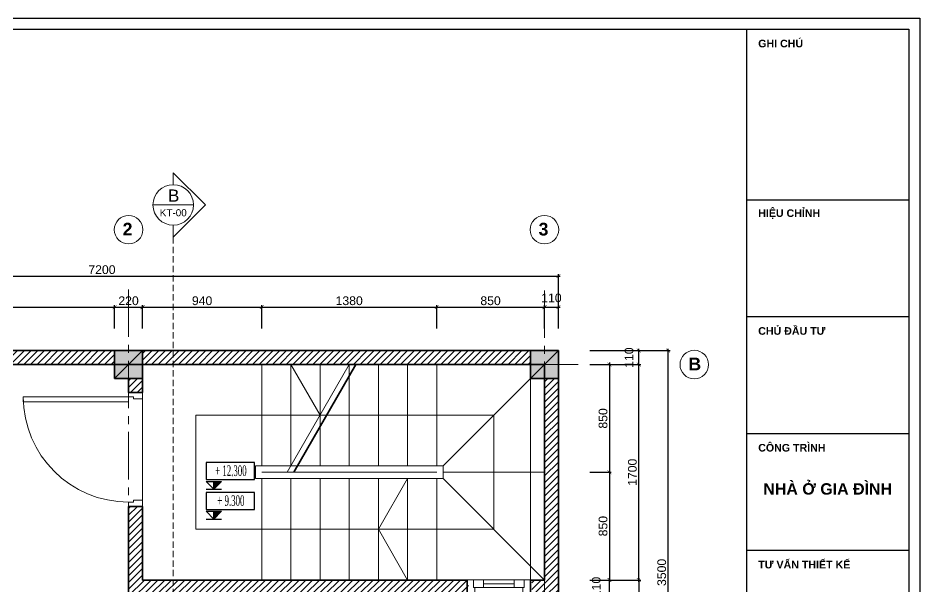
# Model space of a CAD drawing. Header units: millimetres. Extents: x 522695 to 636011, y 461124 to 505319.
# Drawn here: x 566806 to 573919, y 500830 to 505319 of the extents above; entities that cross this region are included whole.
import ezdxf
from ezdxf.enums import TextEntityAlignment as Align

# ---------------------------------------------------------------- set-up
doc = ezdxf.new("R2010")
doc.units = ezdxf.units.MM
doc.header["$LTSCALE"] = 500
doc.header["$MEASUREMENT"] = 0
doc.linetypes.add('CENTER2', pattern=[1.125, 0.75, -0.125, 0.125, -0.125])
doc.linetypes.add('DASHED2', pattern=[0.375, 0.25, -0.125])
doc.layers.get('0').update_dxf_attribs({"linetype": 'CONTINUOUS'})
doc.layers.get('DEFPOINTS').update_dxf_attribs({"color": 250, "linetype": 'CONTINUOUS'})
for name, color, linetype, lineweight in [('DH_CAT', 3, 'CONTINUOUS', 35), ('DH_HATCH', 250, 'CONTINUOUS', 5), ('DH_KHUAT', 149, 'DASHED2', 9), ('DH_KTHUOC', 8, 'CONTINUOUS', 5), ('DH_NOITHAT', 252, 'CONTINUOUS', 9), ('DH_TEXT', 4, 'CONTINUOUS', 13), ('DH_THAY', 4, 'CONTINUOUS', 13), ('DH_TRUC', 251, 'CENTER2', 5), ('TEXT', 3, 'CONTINUOUS', 25)]:
    doc.layers.add(name, color=color, linetype=linetype, lineweight=lineweight)
doc.layers.add('E_Thay', color=33, linetype='CONTINUOUS')
doc.layers.add('IN', color=5, linetype='CONTINUOUS')
doc.styles.add('arial', font='arial.ttf')
doc.styles.add('DH_ARIAL_B', font='arialbd.ttf')
doc.styles.add('DH_KITHUOC', font='arial.ttf')
doc.styles.add('ROMANSssss', font='vntimeh.shx', dxfattribs={"width": 0.55})
doc.dimstyles.new('DH_100s', dxfattribs={"dimtxt": 230, "dimasz": 100, "dimexe": 50, "dimexo": 0, "dimgap": 50, "dimtad": 1, "dimdec": 0, "dimzin": 0, "dimdsep": 46, "dimtxsty": 'DH_KITHUOC', "dimblk1": 'ARCHTICK', "dimblk2": 'ARCHTICK', "dimsah": 1, "dimcen": 90, "dimdle": 50, "dimclrd": 8, "dimclre": 8, "dimclrt": 4, "dimadec": 0, "dimazin": 0, "dimtfac": 100, "dimtdec": 0, "dimtofl": 0, "dimtmove": 2, "dimatfit": 3, "dimldrblk": 'ARCHTICK', "dimfxl": 1, "dimtolj": 2, "dimtzin": 0, "dimarcsym": 0})

# ---------------------------------------------------------------- blocks, each defined once
blk = doc.blocks.new('KHUNGTEN_A3')
at = {"color": 3}
blk.add_lwpolyline([(0, 14850), (21000, 14850), (21000, 0), (0, 0)], close=True, dxfattribs=at)
blk.add_lwpolyline([(380, 14704), (20854, 14704), (20854, 146), (380, 146)], close=True)
for points in [[(18720, 14704), (18720, 146)], [(18720, 12461), (20854, 12461)], [(18720, 10924), (20854, 10924)], [(18720, 9388), (20854, 9388)], [(18720, 7851), (20854, 7851)]]:
    blk.add_lwpolyline(points)
at = {"layer": 'DH_TEXT', "width": 1830.82, "style": 'DH_ARIAL_B'}
for s, insert, char_height, attachment_point in [('GHI CHÚ', (18874, 14514), 100, 4), ('HIỆU CHỈNH', (18874, 12271), 100, 4), ('CHỦ ĐẦU TƯ', (18874, 10734), 100, 4), ('CÔNG TRÌNH', (18874, 9198), 100, 4), ('NHÀ Ở GIA ĐÌNH', (19787, 8656), 150, 5), ('TƯ VẤN THIẾT KẾ', (18874, 7661), 100, 4)]:
    blk.add_mtext(s, dxfattribs=dict(at, insert=insert, char_height=char_height, attachment_point=attachment_point))
blk = doc.blocks.new('*U17')
for p, q in [((-900, 0), (-900, -110)), ((0, 0), (0, -110))]:
    blk.add_line(p, q)
for points in [[(-35, 0), (-35, 830), (-75, 830), (-75, 0)], [(-865, -40), (-850, -40), (-850, -110), (-900, -110), (-900, 0), (-865, 0)], [(-35, -40), (-50, -40), (-50, -110), (0, -110), (0, 0), (-35, 0)]]:
    blk.add_lwpolyline(points, close=True)
at = {"color": 8}
blk.add_arc((-35, 0), 830, 90, 180, dxfattribs=at)
blk = doc.blocks.new('*U24')
for p, q in [((60, -110.4), (440, -110.4)), ((500, -110.4), (500, -220.4))]:
    blk.add_line(p, q)
at = {"color": 8}
for p, q in [((130, -160.4), (370, -160.4)), ((130, -190.4), (370, -190.4)), ((130, -220.4), (370, -220.4))]:
    blk.add_line(p, q, dxfattribs=at)
for points in [[(50, -160.4), (60, -160.4), (60, -110.4), (0, -110.4), (0, -220.4), (50, -220.4)], [(450, -160.4), (440, -160.4), (440, -110.4), (500, -110.4), (500, -220.4), (450, -220.4)]]:
    blk.add_lwpolyline(points, close=True)
for points in [[(50, -160.4), (50, -220.4), (130, -220.4), (130, -160.4)], [(450, -160.4), (450, -220.4), (370, -220.4), (370, -160.4)]]:
    blk.add_lwpolyline(points, close=True, dxfattribs=at)
blk = doc.blocks.new('cot220')
at = {"layer": 'DH_HATCH'}
blk.add_hatch(color=256, dxfattribs=at).paths.add_polyline_path([(-110, -110), (110, -110), (110, 110), (-110, 110)])
at = {"layer": 'DH_CAT'}
blk.add_lwpolyline([(-110, -110), (110, -110), (110, 110), (-110, 110)], close=True, dxfattribs=at)
blk.add_lwpolyline([(110, 110), (-110, -110)], dxfattribs=at)
blk = doc.blocks.new('_ARCHTICK')
at = {"color": 0, "linetype": 'ByBlock', "const_width": 0.15}
blk.add_lwpolyline([(-0.5, -0.5), (0.5, 0.5)], dxfattribs=at)
blk = doc.blocks.new('*D176')
at = {"layer": 'DEFPOINTS', "color": 0, "transparency": 16777216}
for p in [(571315.7, 500884.9), (571469.9, 500884.9), (571315.7, 500774.9)]:
    blk.add_point(p, dxfattribs=at)
at = {"layer": 'DH_KTHUOC', "color": 8, "lineweight": -2, "transparency": 16777216}
for p, q in [((571315.7, 500884.9), (571484.9, 500884.9)), ((571469.9, 500759.9), (571469.9, 500899.9)), ((571315.7, 500774.9), (571484.9, 500774.9))]:
    blk.add_line(p, q, dxfattribs=at)
at = {"layer": 'DH_KTHUOC', "color": 8, "lineweight": -2, "transparency": 16777216, "xscale": 30, "yscale": 30, "zscale": 30}
for p, rotation in [((571469.9, 500884.9), 90), ((571469.9, 500774.9), 270)]:
    blk.add_blockref('_ARCHTICK', p, dxfattribs=dict(at, rotation=rotation))
at = {"layer": 'DH_KTHUOC', "color": 4, "transparency": 16777216, "insert": (571366.2, 500829.9), "char_height": 69, "attachment_point": 5, "rotation": 90, "style": 'DH_KITHUOC'}
blk.add_mtext('\\A2;110', dxfattribs=at)
blk = doc.blocks.new('*D177')
at = {"layer": 'DEFPOINTS', "color": 0, "transparency": 16777216}
for p in [(571315.7, 502584.9), (571701.4, 502584.9), (571315.7, 500884.9)]:
    blk.add_point(p, dxfattribs=at)
at = {"layer": 'DH_KTHUOC', "color": 8, "lineweight": -2, "transparency": 16777216}
for p, q in [((571315.7, 502584.9), (571716.4, 502584.9)), ((571701.4, 500869.9), (571701.4, 502599.9)), ((571315.7, 500884.9), (571716.4, 500884.9))]:
    blk.add_line(p, q, dxfattribs=at)
at = {"layer": 'DH_KTHUOC', "color": 8, "lineweight": -2, "transparency": 16777216, "xscale": 30, "yscale": 30, "zscale": 30}
for p, rotation in [((571701.4, 502584.9), 90), ((571701.4, 500884.9), 270)]:
    blk.add_blockref('_ARCHTICK', p, dxfattribs=dict(at, rotation=rotation))
at = {"layer": 'DH_KTHUOC', "color": 4, "transparency": 16777216, "insert": (571651.1, 501734.9), "char_height": 69, "attachment_point": 5, "rotation": 90, "style": 'DH_KITHUOC'}
blk.add_mtext('\\A2;1700', dxfattribs=at)
blk = doc.blocks.new('*D178')
at = {"layer": 'DEFPOINTS', "color": 0, "transparency": 16777216}
for p in [(571315.7, 502694.9), (571701.4, 502694.9), (571315.7, 502584.9)]:
    blk.add_point(p, dxfattribs=at)
at = {"layer": 'DH_KTHUOC', "color": 8, "lineweight": -2, "transparency": 16777216}
for p, q in [((571315.7, 502694.9), (571716.4, 502694.9)), ((571701.4, 502569.9), (571701.4, 502709.9)), ((571315.7, 502584.9), (571716.4, 502584.9))]:
    blk.add_line(p, q, dxfattribs=at)
at = {"layer": 'DH_KTHUOC', "color": 8, "lineweight": -2, "transparency": 16777216, "xscale": 30, "yscale": 30, "zscale": 30}
for p, rotation in [((571701.4, 502694.9), 90), ((571701.4, 502584.9), 270)]:
    blk.add_blockref('_ARCHTICK', p, dxfattribs=dict(at, rotation=rotation))
at = {"layer": 'DH_KTHUOC', "color": 4, "transparency": 16777216, "insert": (571625, 502639.9), "char_height": 69, "attachment_point": 5, "rotation": 90, "style": 'DH_KITHUOC'}
blk.add_mtext('\\A2;110', dxfattribs=at)
blk = doc.blocks.new('*D179')
at = {"layer": 'DEFPOINTS', "color": 0, "transparency": 16777216}
for p in [(571315.7, 502584.9), (571315.7, 501734.9), (571469.9, 501734.9)]:
    blk.add_point(p, dxfattribs=at)
at = {"layer": 'DH_KTHUOC', "color": 8, "lineweight": -2, "transparency": 16777216}
for p, q in [((571315.7, 502584.9), (571484.9, 502584.9)), ((571469.9, 502599.9), (571469.9, 501719.9)), ((571315.7, 501734.9), (571484.9, 501734.9))]:
    blk.add_line(p, q, dxfattribs=at)
at = {"layer": 'DH_KTHUOC', "color": 8, "lineweight": -2, "transparency": 16777216, "xscale": 30, "yscale": 30, "zscale": 30}
for p, rotation in [((571469.9, 502584.9), 90), ((571469.9, 501734.9), 270)]:
    blk.add_blockref('_ARCHTICK', p, dxfattribs=dict(at, rotation=rotation))
at = {"layer": 'DH_KTHUOC', "color": 4, "transparency": 16777216, "insert": (571419.7, 502159.9), "char_height": 69, "attachment_point": 5, "rotation": 90, "style": 'DH_KITHUOC'}
blk.add_mtext('\\A2;850', dxfattribs=at)
blk = doc.blocks.new('*D180')
at = {"layer": 'DEFPOINTS', "color": 0, "transparency": 16777216}
for p in [(571315.7, 501734.9), (571315.7, 500884.9), (571469.9, 500884.9)]:
    blk.add_point(p, dxfattribs=at)
at = {"layer": 'DH_KTHUOC', "color": 8, "lineweight": -2, "transparency": 16777216}
for p, q in [((571315.7, 501734.9), (571484.9, 501734.9)), ((571469.9, 501749.9), (571469.9, 500869.9)), ((571315.7, 500884.9), (571484.9, 500884.9))]:
    blk.add_line(p, q, dxfattribs=at)
at = {"layer": 'DH_KTHUOC', "color": 8, "lineweight": -2, "transparency": 16777216, "xscale": 30, "yscale": 30, "zscale": 30}
for p, rotation in [((571469.9, 501734.9), 90), ((571469.9, 500884.9), 270)]:
    blk.add_blockref('_ARCHTICK', p, dxfattribs=dict(at, rotation=rotation))
at = {"layer": 'DH_KTHUOC', "color": 4, "transparency": 16777216, "insert": (571419.7, 501309.9), "char_height": 69, "attachment_point": 5, "rotation": 90, "style": 'DH_KITHUOC'}
blk.add_mtext('\\A2;850', dxfattribs=at)
blk = doc.blocks.new('*D181')
at = {"layer": 'DEFPOINTS', "color": 0, "transparency": 16777216}
for p in [(571315.7, 500884.9), (571315.7, 499304.9), (571701.4, 499304.9)]:
    blk.add_point(p, dxfattribs=at)
at = {"layer": 'DH_KTHUOC', "color": 8, "lineweight": -2, "transparency": 16777216}
for p, q in [((571315.7, 500884.9), (571716.4, 500884.9)), ((571701.4, 500899.9), (571701.4, 499289.9)), ((571315.7, 499304.9), (571716.4, 499304.9))]:
    blk.add_line(p, q, dxfattribs=at)
at = {"layer": 'DH_KTHUOC', "color": 8, "lineweight": -2, "transparency": 16777216, "xscale": 30, "yscale": 30, "zscale": 30}
for p, rotation in [((571701.4, 500884.9), 90), ((571701.4, 499304.9), 270)]:
    blk.add_blockref('_ARCHTICK', p, dxfattribs=dict(at, rotation=rotation))
at = {"layer": 'DH_KTHUOC', "color": 4, "transparency": 16777216, "insert": (571651.1, 500094.9), "char_height": 69, "attachment_point": 5, "rotation": 90, "style": 'DH_KITHUOC'}
blk.add_mtext('\\A2;1580', dxfattribs=at)
blk = doc.blocks.new('*D182')
at = {"layer": 'DEFPOINTS', "color": 0, "transparency": 16777216}
for p in [(571315.7, 502694.9), (571932.8, 502694.9), (571315.7, 499194.9)]:
    blk.add_point(p, dxfattribs=at)
at = {"layer": 'DH_KTHUOC', "color": 8, "lineweight": -2, "transparency": 16777216}
for p, q in [((571315.7, 502694.9), (571947.8, 502694.9)), ((571932.8, 499179.9), (571932.8, 502709.9)), ((571315.7, 499194.9), (571947.8, 499194.9))]:
    blk.add_line(p, q, dxfattribs=at)
at = {"layer": 'DH_KTHUOC', "color": 8, "lineweight": -2, "transparency": 16777216, "xscale": 30, "yscale": 30, "zscale": 30}
for p, rotation in [((571932.8, 502694.9), 90), ((571932.8, 499194.9), 270)]:
    blk.add_blockref('_ARCHTICK', p, dxfattribs=dict(at, rotation=rotation))
at = {"layer": 'DH_KTHUOC', "color": 4, "transparency": 16777216, "insert": (571882.5, 500944.9), "char_height": 69, "attachment_point": 5, "rotation": 90, "style": 'DH_KITHUOC'}
blk.add_mtext('\\A2;3500', dxfattribs=at)
blk = doc.blocks.new('*D185')
at = {"layer": 'DEFPOINTS', "color": 0, "transparency": 16777216}
for p in [(567567.5, 503037.9), (564087.5, 502869.1), (567567.5, 502869.1)]:
    blk.add_point(p, dxfattribs=at)
at = {"layer": 'DH_KTHUOC', "color": 8, "lineweight": -2, "transparency": 16777216}
for p, q in [((564072.5, 503037.9), (567582.5, 503037.9)), ((564087.5, 502869.1), (564087.5, 503052.9)), ((567567.5, 502869.1), (567567.5, 503052.9))]:
    blk.add_line(p, q, dxfattribs=at)
at = {"layer": 'DH_KTHUOC', "color": 8, "lineweight": -2, "transparency": 16777216, "xscale": 30, "yscale": 30, "zscale": 30, "rotation": 180}
blk.add_blockref('_ARCHTICK', (564087.5, 503037.9), dxfattribs=at)
at = {"layer": 'DH_KTHUOC', "color": 8, "lineweight": -2, "transparency": 16777216, "xscale": 30, "yscale": 30, "zscale": 30}
blk.add_blockref('_ARCHTICK', (567567.5, 503037.9), dxfattribs=at)
at = {"layer": 'DH_KTHUOC', "color": 4, "transparency": 16777216, "insert": (565827.5, 503088.2), "char_height": 69, "attachment_point": 5, "style": 'DH_KITHUOC'}
blk.add_mtext('\\A2;3480', dxfattribs=at)
blk = doc.blocks.new('*D186')
at = {"layer": 'DEFPOINTS', "color": 0, "transparency": 16777216}
for p in [(567787.5, 503037.9), (567567.5, 502869.1), (567787.5, 502869.1)]:
    blk.add_point(p, dxfattribs=at)
at = {"layer": 'DH_KTHUOC', "color": 8, "lineweight": -2, "transparency": 16777216}
for p, q in [((567552.5, 503037.9), (567802.5, 503037.9)), ((567567.5, 502869.1), (567567.5, 503052.9)), ((567787.5, 502869.1), (567787.5, 503052.9))]:
    blk.add_line(p, q, dxfattribs=at)
at = {"layer": 'DH_KTHUOC', "color": 8, "lineweight": -2, "transparency": 16777216, "xscale": 30, "yscale": 30, "zscale": 30, "rotation": 180}
blk.add_blockref('_ARCHTICK', (567567.5, 503037.9), dxfattribs=at)
at = {"layer": 'DH_KTHUOC', "color": 8, "lineweight": -2, "transparency": 16777216, "xscale": 30, "yscale": 30, "zscale": 30}
blk.add_blockref('_ARCHTICK', (567787.5, 503037.9), dxfattribs=at)
at = {"layer": 'DH_KTHUOC', "color": 4, "transparency": 16777216, "insert": (567677.5, 503088.1), "char_height": 69, "attachment_point": 5, "style": 'DH_KITHUOC'}
blk.add_mtext('\\A2;220', dxfattribs=at)
blk = doc.blocks.new('*D187')
at = {"layer": 'DEFPOINTS', "color": 0, "transparency": 16777216}
for p in [(568727.5, 503037.9), (567787.5, 502869.1), (568727.5, 502869.1)]:
    blk.add_point(p, dxfattribs=at)
at = {"layer": 'DH_KTHUOC', "color": 8, "lineweight": -2, "transparency": 16777216}
for p, q in [((567772.5, 503037.9), (568742.5, 503037.9)), ((567787.5, 502869.1), (567787.5, 503052.9)), ((568727.5, 502869.1), (568727.5, 503052.9))]:
    blk.add_line(p, q, dxfattribs=at)
at = {"layer": 'DH_KTHUOC', "color": 8, "lineweight": -2, "transparency": 16777216, "xscale": 30, "yscale": 30, "zscale": 30, "rotation": 180}
blk.add_blockref('_ARCHTICK', (567787.5, 503037.9), dxfattribs=at)
at = {"layer": 'DH_KTHUOC', "color": 8, "lineweight": -2, "transparency": 16777216, "xscale": 30, "yscale": 30, "zscale": 30}
blk.add_blockref('_ARCHTICK', (568727.5, 503037.9), dxfattribs=at)
at = {"layer": 'DH_KTHUOC', "color": 4, "transparency": 16777216, "insert": (568257.5, 503088.1), "char_height": 69, "attachment_point": 5, "style": 'DH_KITHUOC'}
blk.add_mtext('\\A2;940', dxfattribs=at)
blk = doc.blocks.new('*D188')
at = {"layer": 'DEFPOINTS', "color": 0, "transparency": 16777216}
for p in [(570107.5, 503037.9), (568727.5, 502869.1), (570107.5, 502869.1)]:
    blk.add_point(p, dxfattribs=at)
at = {"layer": 'DH_KTHUOC', "color": 8, "lineweight": -2, "transparency": 16777216}
for p, q in [((568712.5, 503037.9), (570122.5, 503037.9)), ((568727.5, 502869.1), (568727.5, 503052.9)), ((570107.5, 502869.1), (570107.5, 503052.9))]:
    blk.add_line(p, q, dxfattribs=at)
at = {"layer": 'DH_KTHUOC', "color": 8, "lineweight": -2, "transparency": 16777216, "xscale": 30, "yscale": 30, "zscale": 30, "rotation": 180}
blk.add_blockref('_ARCHTICK', (568727.5, 503037.9), dxfattribs=at)
at = {"layer": 'DH_KTHUOC', "color": 8, "lineweight": -2, "transparency": 16777216, "xscale": 30, "yscale": 30, "zscale": 30}
blk.add_blockref('_ARCHTICK', (570107.5, 503037.9), dxfattribs=at)
at = {"layer": 'DH_KTHUOC', "color": 4, "transparency": 16777216, "insert": (569417.5, 503088.2), "char_height": 69, "attachment_point": 5, "style": 'DH_KITHUOC'}
blk.add_mtext('\\A2;1380', dxfattribs=at)
blk = doc.blocks.new('*D189')
at = {"layer": 'DEFPOINTS', "color": 0, "transparency": 16777216}
for p in [(570957.5, 503037.9), (570107.5, 502869.1), (570957.5, 502869.1)]:
    blk.add_point(p, dxfattribs=at)
at = {"layer": 'DH_KTHUOC', "color": 8, "lineweight": -2, "transparency": 16777216}
for p, q in [((570092.5, 503037.9), (570972.5, 503037.9)), ((570107.5, 502869.1), (570107.5, 503052.9)), ((570957.5, 502869.1), (570957.5, 503052.9))]:
    blk.add_line(p, q, dxfattribs=at)
at = {"layer": 'DH_KTHUOC', "color": 8, "lineweight": -2, "transparency": 16777216, "xscale": 30, "yscale": 30, "zscale": 30, "rotation": 180}
blk.add_blockref('_ARCHTICK', (570107.5, 503037.9), dxfattribs=at)
at = {"layer": 'DH_KTHUOC', "color": 8, "lineweight": -2, "transparency": 16777216, "xscale": 30, "yscale": 30, "zscale": 30}
blk.add_blockref('_ARCHTICK', (570957.5, 503037.9), dxfattribs=at)
at = {"layer": 'DH_KTHUOC', "color": 4, "transparency": 16777216, "insert": (570532.5, 503088.1), "char_height": 69, "attachment_point": 5, "style": 'DH_KITHUOC'}
blk.add_mtext('\\A2;850', dxfattribs=at)
blk = doc.blocks.new('*D190')
at = {"layer": 'DEFPOINTS', "color": 0, "transparency": 16777216}
for p in [(571067.5, 503037.9), (570957.5, 502869.1), (571067.5, 502869.1)]:
    blk.add_point(p, dxfattribs=at)
at = {"layer": 'DH_KTHUOC', "color": 8, "lineweight": -2, "transparency": 16777216}
for p, q in [((570942.5, 503037.9), (571082.5, 503037.9)), ((570957.5, 502869.1), (570957.5, 503052.9)), ((571067.5, 502869.1), (571067.5, 503052.9))]:
    blk.add_line(p, q, dxfattribs=at)
at = {"layer": 'DH_KTHUOC', "color": 8, "lineweight": -2, "transparency": 16777216, "xscale": 30, "yscale": 30, "zscale": 30, "rotation": 180}
blk.add_blockref('_ARCHTICK', (570957.5, 503037.9), dxfattribs=at)
at = {"layer": 'DH_KTHUOC', "color": 8, "lineweight": -2, "transparency": 16777216, "xscale": 30, "yscale": 30, "zscale": 30}
blk.add_blockref('_ARCHTICK', (571067.5, 503037.9), dxfattribs=at)
at = {"layer": 'DH_KTHUOC', "color": 4, "transparency": 16777216, "insert": (571012.5, 503110.6), "char_height": 69, "attachment_point": 5, "style": 'DH_KITHUOC'}
blk.add_mtext('\\A2;110', dxfattribs=at)
blk = doc.blocks.new('*D191')
at = {"layer": 'DEFPOINTS', "color": 0, "transparency": 16777216}
for p in [(571067.5, 503283.2), (563867.5, 502869.1), (571067.5, 502869.1)]:
    blk.add_point(p, dxfattribs=at)
at = {"layer": 'DH_KTHUOC', "color": 8, "lineweight": -2, "transparency": 16777216}
for p, q in [((563852.5, 503283.2), (571082.5, 503283.2)), ((563867.5, 502869.1), (563867.5, 503298.2)), ((571067.5, 502869.1), (571067.5, 503298.2))]:
    blk.add_line(p, q, dxfattribs=at)
at = {"layer": 'DH_KTHUOC', "color": 8, "lineweight": -2, "transparency": 16777216, "xscale": 30, "yscale": 30, "zscale": 30, "rotation": 180}
blk.add_blockref('_ARCHTICK', (563867.5, 503283.2), dxfattribs=at)
at = {"layer": 'DH_KTHUOC', "color": 8, "lineweight": -2, "transparency": 16777216, "xscale": 30, "yscale": 30, "zscale": 30}
blk.add_blockref('_ARCHTICK', (571067.5, 503283.2), dxfattribs=at)
at = {"layer": 'DH_KTHUOC', "color": 4, "transparency": 16777216, "insert": (567467.5, 503333.5), "char_height": 69, "attachment_point": 5, "style": 'DH_KITHUOC'}
blk.add_mtext('\\A2;7200', dxfattribs=at)
blk = doc.blocks.new('CosSan')
at = {"lineweight": 25}
blk.add_hatch(color=8, dxfattribs=at).paths.add_polyline_path([(160, 160), (0, 160), (0, 0)])
at = {"color": 8, "lineweight": 25}
for p, q in [((-160, 0), (160, 0)), ((0, 0), (0, 160))]:
    blk.add_line(p, q, dxfattribs=at)
blk.add_lwpolyline([(0, 0), (-160, 160), (160, 160)], close=True, dxfattribs=at)
at = {"color": 8}
blk.add_wipeout([(-161, 550), (-161, 200), (839, 200), (839, 550)], dxfattribs=at).dxf.layer = 'E_Thay'
at = {"color": 8, "lineweight": 25}
blk.add_lwpolyline([(-161, 200), (839, 200), (839, 550), (-161, 550)], close=True, dxfattribs=at)
at = {"layer": 'E_Thay', "color": 8, "lineweight": 25}
blk.add_line((-160, 160), (160, 160), dxfattribs=at)
at = {"style": 'ROMANSssss', "width": 0.55}
blk.add_attdef('%%P0,000', text='', height=220, dxfattribs=at).set_placement((353, 271), align=Align.CENTER)
blk = doc.blocks.new('*U212')
at = {"color": 8}
for points in [[(0, 518.2), (0, 636.4), (318.2, 318.2), (0, 0), (0, 118.2)], [(-200, 318.2), (200, 318.2)], [(0, -7111.6), (0, -6993.4), (318.2, -7311.6), (0, -7629.8), (0, -7511.6)], [(-200, -7311.6), (200, -7311.6)]]:
    blk.add_lwpolyline(points, dxfattribs=at)
for centre in [(0, 318.2), (0, -7311.6)]:
    blk.add_circle(centre, 200, dxfattribs=at)
at = {"layer": 'DH_KHUAT', "color": 250, "linetype": 'DASHED2', "ltscale": 0.5}
blk.add_lwpolyline([(0, 0), (0, -7111.6)], dxfattribs=at)
at = {"style": 'arial'}
for p in [(4.1, 410.9), (4.1, -7218.9)]:
    blk.add_text('B', height=120, dxfattribs=at).set_placement(p, align=Align.MIDDLE_CENTER)
for p in [(0, 185.6), (0, -7444.2)]:
    blk.add_attdef('KYHIEU', text='', height=70, dxfattribs=at).set_placement(p, align=Align.BOTTOM_CENTER)

msp = doc.modelspace()

# ---------------------------------------------------------------- hatches: boundary and pattern name
at = {"layer": 'DH_HATCH'}
h = msp.add_hatch(dxfattribs=at)
h.set_pattern_fill('ANSI31', color=256, scale=300, style=0)
h.set_pattern_definition([(45, (456063.38, 516901.503), (-26.516504, 26.516504), [])])
h.paths.add_polyline_path([(568030, 500884.9), (567837.5, 500884.9), (567837.5, 500774.9), (568030, 500774.9)])
h.paths.add_polyline_path([(568637.5, 500884.9), (568030, 500884.9), (568030, 500774.9), (568637.5, 500774.9)])
h.paths.add_polyline_path([(563067.5, 499904.9), (563017.9, 499904.9), (563017.9, 499304.9), (563067.5, 499304.9)])
h.paths.add_polyline_path([(563067.5, 499304.9), (563017.9, 499304.9), (563017.9, 499194.9), (563067.5, 499194.9)])
h.paths.add_polyline_path([(563067.5, 502144.9), (563017.9, 502144.9), (563017.9, 501504.9), (563067.5, 501504.9)])
h.paths.add_polyline_path([(563287.5, 502584.9), (563867.5, 502584.9), (563867.5, 502694.9), (563067.5, 502694.9), (563067.5, 501504.9), (563287.5, 501504.9)])
h.paths.add_polyline_path([(563287.5, 499904.9), (563067.5, 499904.9), (563067.5, 499194.9), (563867.5, 499194.9), (563867.5, 499304.9), (563287.5, 499304.9)])
h.paths.add_polyline_path([(567567.5, 499304.9), (564087.5, 499304.9), (564087.5, 499194.9), (567567.5, 499194.9)])
h.paths.add_polyline_path([(570847.5, 499304.9), (570257.5, 499304.9), (570257.5, 499774.9), (570147.5, 499774.9), (570147.5, 499304.9), (567787.5, 499304.9), (567787.5, 499194.9), (570847.5, 499194.9)])
h.paths.add_polyline_path([(570357.5, 500884.9), (568637.5, 500884.9), (568637.5, 500774.9), (570147.5, 500774.9), (570147.5, 500574.9), (570257.5, 500574.9), (570257.5, 500774.9), (570357.5, 500774.9)])
h.paths.add_polyline_path([(571067.5, 502474.9), (570957.5, 502474.9), (570957.5, 500884.9), (570857.5, 500884.9), (570857.5, 500774.9), (570957.5, 500774.9), (570957.5, 499414.9), (571067.5, 499414.9)])
h.paths.add_polyline_path([(570847.5, 502694.9), (567787.5, 502694.9), (567787.5, 502584.9), (570847.5, 502584.9)])
h.paths.add_polyline_path([(567567.5, 502694.9), (564087.5, 502694.9), (564087.5, 502584.9), (567567.5, 502584.9)])
h.paths.add_polyline_path([(567787.5, 502474.9), (567677.5, 502474.9), (567677.5, 502364.9), (567787.5, 502364.9)])
h.paths.add_polyline_path([(567787.5, 499924.9), (567677.5, 499924.9), (567677.5, 499414.9), (567787.5, 499414.9)])
h.paths.add_polyline_path([(567677.5, 500724.9), (567787.5, 500724.9), (567787.5, 500774.9), (567837.5, 500774.9), (567837.5, 500884.9), (567787.5, 500884.9), (567787.5, 501464.9), (567677.5, 501464.9)])

# ---------------------------------------------------------------- linework, layer by layer
at = {"layer": 'DH_CAT'}
for points in [[(563067.5, 502144.9), (563067.5, 502694.9), (571067.5, 502694.9), (571067.5, 499194.9), (563067.5, 499194.9)], [(563287.5, 501504.9), (563287.5, 502584.9), (570957.5, 502584.9), (570957.5, 500884.9)], [(569469.6, 502584.9), (568980.9, 501734.9)], [(567787.5, 502474.9), (567787.5, 502364.9), (567677.5, 502364.9), (567677.5, 502474.9)], [(567787.5, 500884.9), (567787.5, 501464.9), (567677.5, 501464.9), (567677.5, 500724.9)], [(570347.5, 500884.9), (567787.5, 500884.9)], [(570347.5, 500774.9), (570347.5, 500884.9)], [(570957.5, 500884.9), (570847.5, 500884.9)], [(570847.5, 500774.9), (570847.5, 500884.9)]]:
    msp.add_lwpolyline(points, dxfattribs=at)
at = {"layer": 'DH_KTHUOC'}
for points in [[(569417.5, 502584.9), (568928.8, 501734.9)], [(569187.5, 502184.9), (568957.5, 502584.9)], [(567787.5, 501464.9), (567787.5, 502474.9)], [(569877.5, 501684.9), (569647.5, 501284.9), (569877.5, 500884.9)]]:
    msp.add_lwpolyline(points, dxfattribs=at)
msp.add_lwpolyline([(568208, 502184.9), (570557.5, 502184.9), (570557.5, 501284.9), (568208, 501284.9)], close=True, dxfattribs=at)
at = {"layer": 'DH_NOITHAT'}
msp.add_lwpolyline([(570847.5, 502474.9), (570847.5, 500884.9)], dxfattribs=at)
at = {"layer": 'DH_THAY'}
msp.add_line((568727.5, 501734.9), (570107.5, 501734.9), dxfattribs=at)
for points in [[(568727.5, 502584.9), (568727.5, 501784.9)], [(568957.5, 502584.9), (568957.5, 501784.9)], [(569187.5, 502584.9), (569187.5, 501784.9)], [(569417.5, 502584.9), (569417.5, 501784.9)], [(569647.5, 502584.9), (569647.5, 501784.9)], [(569877.5, 502584.9), (569877.5, 501784.9)], [(570107.5, 502584.9), (570107.5, 501784.9)], [(570157.5, 501784.9), (570847.5, 502474.9)], [(570157.5, 501734.9), (570957.5, 501734.9)], [(568727.5, 501684.9), (568727.5, 500884.9)], [(568957.5, 501684.9), (568957.5, 500884.9)], [(569187.5, 501684.9), (569187.5, 500884.9)], [(569417.5, 501684.9), (569417.5, 500884.9)], [(569647.5, 501684.9), (569647.5, 500884.9)], [(569877.5, 501684.9), (569877.5, 500884.9)], [(570107.5, 501684.9), (570107.5, 500884.9)], [(570157.5, 501684.9), (570957.5, 500884.9)]]:
    msp.add_lwpolyline(points, dxfattribs=at)
msp.add_lwpolyline([(568677.5, 501784.9), (570157.5, 501784.9), (570157.5, 501684.9), (568677.5, 501684.9)], close=True, dxfattribs=at)
for centre in [(567677.5, 503649.1), (570957.5, 503649.1), (572139.1, 502584.9)]:
    msp.add_circle(centre, 112.5, dxfattribs=at)
at = {"layer": 'DH_TRUC'}
for p, q in [((567677.5, 503178.1), (567677.5, 498858.1)), ((570957.5, 498858.1), (570957.5, 503178.1)), ((571224.1, 502584.9), (562737.4, 502584.9))]:
    msp.add_line(p, q, dxfattribs=at)

# ---------------------------------------------------------------- block references
at = {"xscale": 0.6000000000058208, "yscale": 0.6000000000058208, "zscale": 0.6000000000058208}
msp.add_blockref('KHUNGTEN_A3', (561318.9, 496409.3), dxfattribs=at)
at = {"layer": 'DH_CAT'}
for p in [(567677.5, 502584.9), (570957.5, 502584.9)]:
    msp.add_blockref('cot220', p, dxfattribs=at)
at = {"layer": 'DH_NOITHAT'}
for name, p, rotation in [('*U17', (567677.5, 502364.9), 90), ('*U24', (570847.9, 500664.6), 180)]:
    msp.add_blockref(name, p, dxfattribs=dict(at, rotation=rotation))

# ---------------------------------------------------------------- texts
at = {"layer": 'DH_TEXT', "style": 'DH_ARIAL_B'}
for s, p in [('2', (567631, 503603.5)), ('3', (570911, 503603.5)), ('B', (572092.5, 502539.4))]:
    msp.add_text(s, height=100, dxfattribs=at).set_placement(p)

# ---------------------------------------------------------------- dimensions: what is measured, and where the dimension line sits
at = {"layer": 'DH_KTHUOC'}
for base, p1, p2, picture, middle in [((571067.5, 503283.2), (563867.5, 502869.1), (571067.5, 502869.1), '*D191', (567467.5, 503333.5)), ((567567.5, 503037.9), (564087.5, 502869.1), (567567.5, 502869.1), '*D185', (565827.5, 503088.2)), ((567787.5, 503037.9), (567567.5, 502869.1), (567787.5, 502869.1), '*D186', (567677.5, 503088.1)), ((568727.5, 503037.9), (567787.5, 502869.1), (568727.5, 502869.1), '*D187', (568257.5, 503088.1)), ((570107.5, 503037.9), (568727.5, 502869.1), (570107.5, 502869.1), '*D188', (569417.5, 503088.2)), ((570957.5, 503037.9), (570107.5, 502869.1), (570957.5, 502869.1), '*D189', (570532.5, 503088.1)), ((571067.5, 503037.9), (570957.5, 502869.1), (571067.5, 502869.1), '*D190', (571012.5, 503110.6))]:
    dim = msp.add_linear_dim(base=base, p1=p1, p2=p2, dimstyle='DH_100s', override={"dimscale": 0.3, "dimarcsym": 2}, dxfattribs=at)
    dim.commit()
    dim.dimension.update_dxf_attribs({"geometry": picture, "text_midpoint": middle})
for base, p1, p2, picture, middle in [((571701.4, 502694.9), (571315.7, 502584.9), (571315.7, 502694.9), '*D178', (571625, 502639.9)), ((571469.9, 500884.9), (571315.7, 500774.9), (571315.7, 500884.9), '*D176', (571366.2, 500829.9))]:
    dim = msp.add_linear_dim(base=base, p1=p1, p2=p2, angle=90, dimstyle='DH_100s', override={"dimscale": 0.3, "dimarcsym": 2}, dxfattribs=at)
    dim.commit()
    dim.dimension.update_dxf_attribs({"geometry": picture, "text_midpoint": middle, "dimtype": 128})
for base, p1, p2, picture, middle in [((571932.8, 502694.9), (571315.7, 499194.9), (571315.7, 502694.9), '*D182', (571882.5, 500944.9)), ((571701.4, 502584.9), (571315.7, 500884.9), (571315.7, 502584.9), '*D177', (571651.1, 501734.9)), ((571469.9, 501734.9), (571315.7, 502584.9), (571315.7, 501734.9), '*D179', (571419.7, 502159.9)), ((571469.9, 500884.9), (571315.7, 501734.9), (571315.7, 500884.9), '*D180', (571419.7, 501309.9)), ((571701.4, 499304.9), (571315.7, 500884.9), (571315.7, 499304.9), '*D181', (571651.1, 500094.9))]:
    dim = msp.add_linear_dim(base=base, p1=p1, p2=p2, angle=90, dimstyle='DH_100s', override={"dimscale": 0.3, "dimarcsym": 2}, dxfattribs=at)
    dim.commit()
    dim.dimension.update_dxf_attribs({"geometry": picture, "text_midpoint": middle})

# ---------------------------------------------------------------- next in the draw order: block references
ref = msp.add_blockref('CosSan', (568350.1, 501366.1), dxfattribs=dict(xscale=0.3809999999939464, yscale=0.3809999999939464, zscale=0.3809999999939464))
ref.add_attrib('%%P0,000', '+ 9.300', dxfattribs={"layer": 'TEXT', "height": 83.82, "style": 'ROMANSssss', "width": 0.55}).set_placement((568484.7, 501469.3), align=Align.CENTER)

# ---------------------------------------------------------------- next in the draw order: block references
at = {"layer": 'DH_THAY'}
ref = msp.add_blockref('*U212', (568030, 503589.7), dxfattribs=dict(at, xscale=0.8, yscale=0.8, zscale=0.8))
ref.add_attrib('KYHIEU', 'KT-00', dxfattribs={"layer": '0', "height": 56, "style": 'arial'}).set_placement((568030, 497634.4), align=Align.BOTTOM_CENTER)
ref.add_attrib('KYHIEU', 'KT-00', dxfattribs={"layer": '0', "height": 56, "style": 'arial'}).set_placement((568030, 503738.2), align=Align.BOTTOM_CENTER)

# ---------------------------------------------------------------- next in the draw order: block references
ref = msp.add_blockref('CosSan', (568350.1, 501602.1), dxfattribs=dict(xscale=0.3809999999939464, yscale=0.3809999999939464, zscale=0.3809999999939464))
ref.add_attrib('%%P0,000', '+ 12.300', dxfattribs={"layer": 'TEXT', "height": 83.82, "style": 'ROMANSssss', "width": 0.55}).set_placement((568484.7, 501705.3), align=Align.CENTER)

# ---------------------------------------------------------------- next in the draw order: linework, layer by layer
at = {"layer": 'IN'}
msp.add_lwpolyline([(561318.9, 505319.3), (573918.9, 505319.3), (573918.9, 496409.3), (561318.9, 496409.3)], close=True, dxfattribs=at)

doc.saveas('drawing.dxf')
